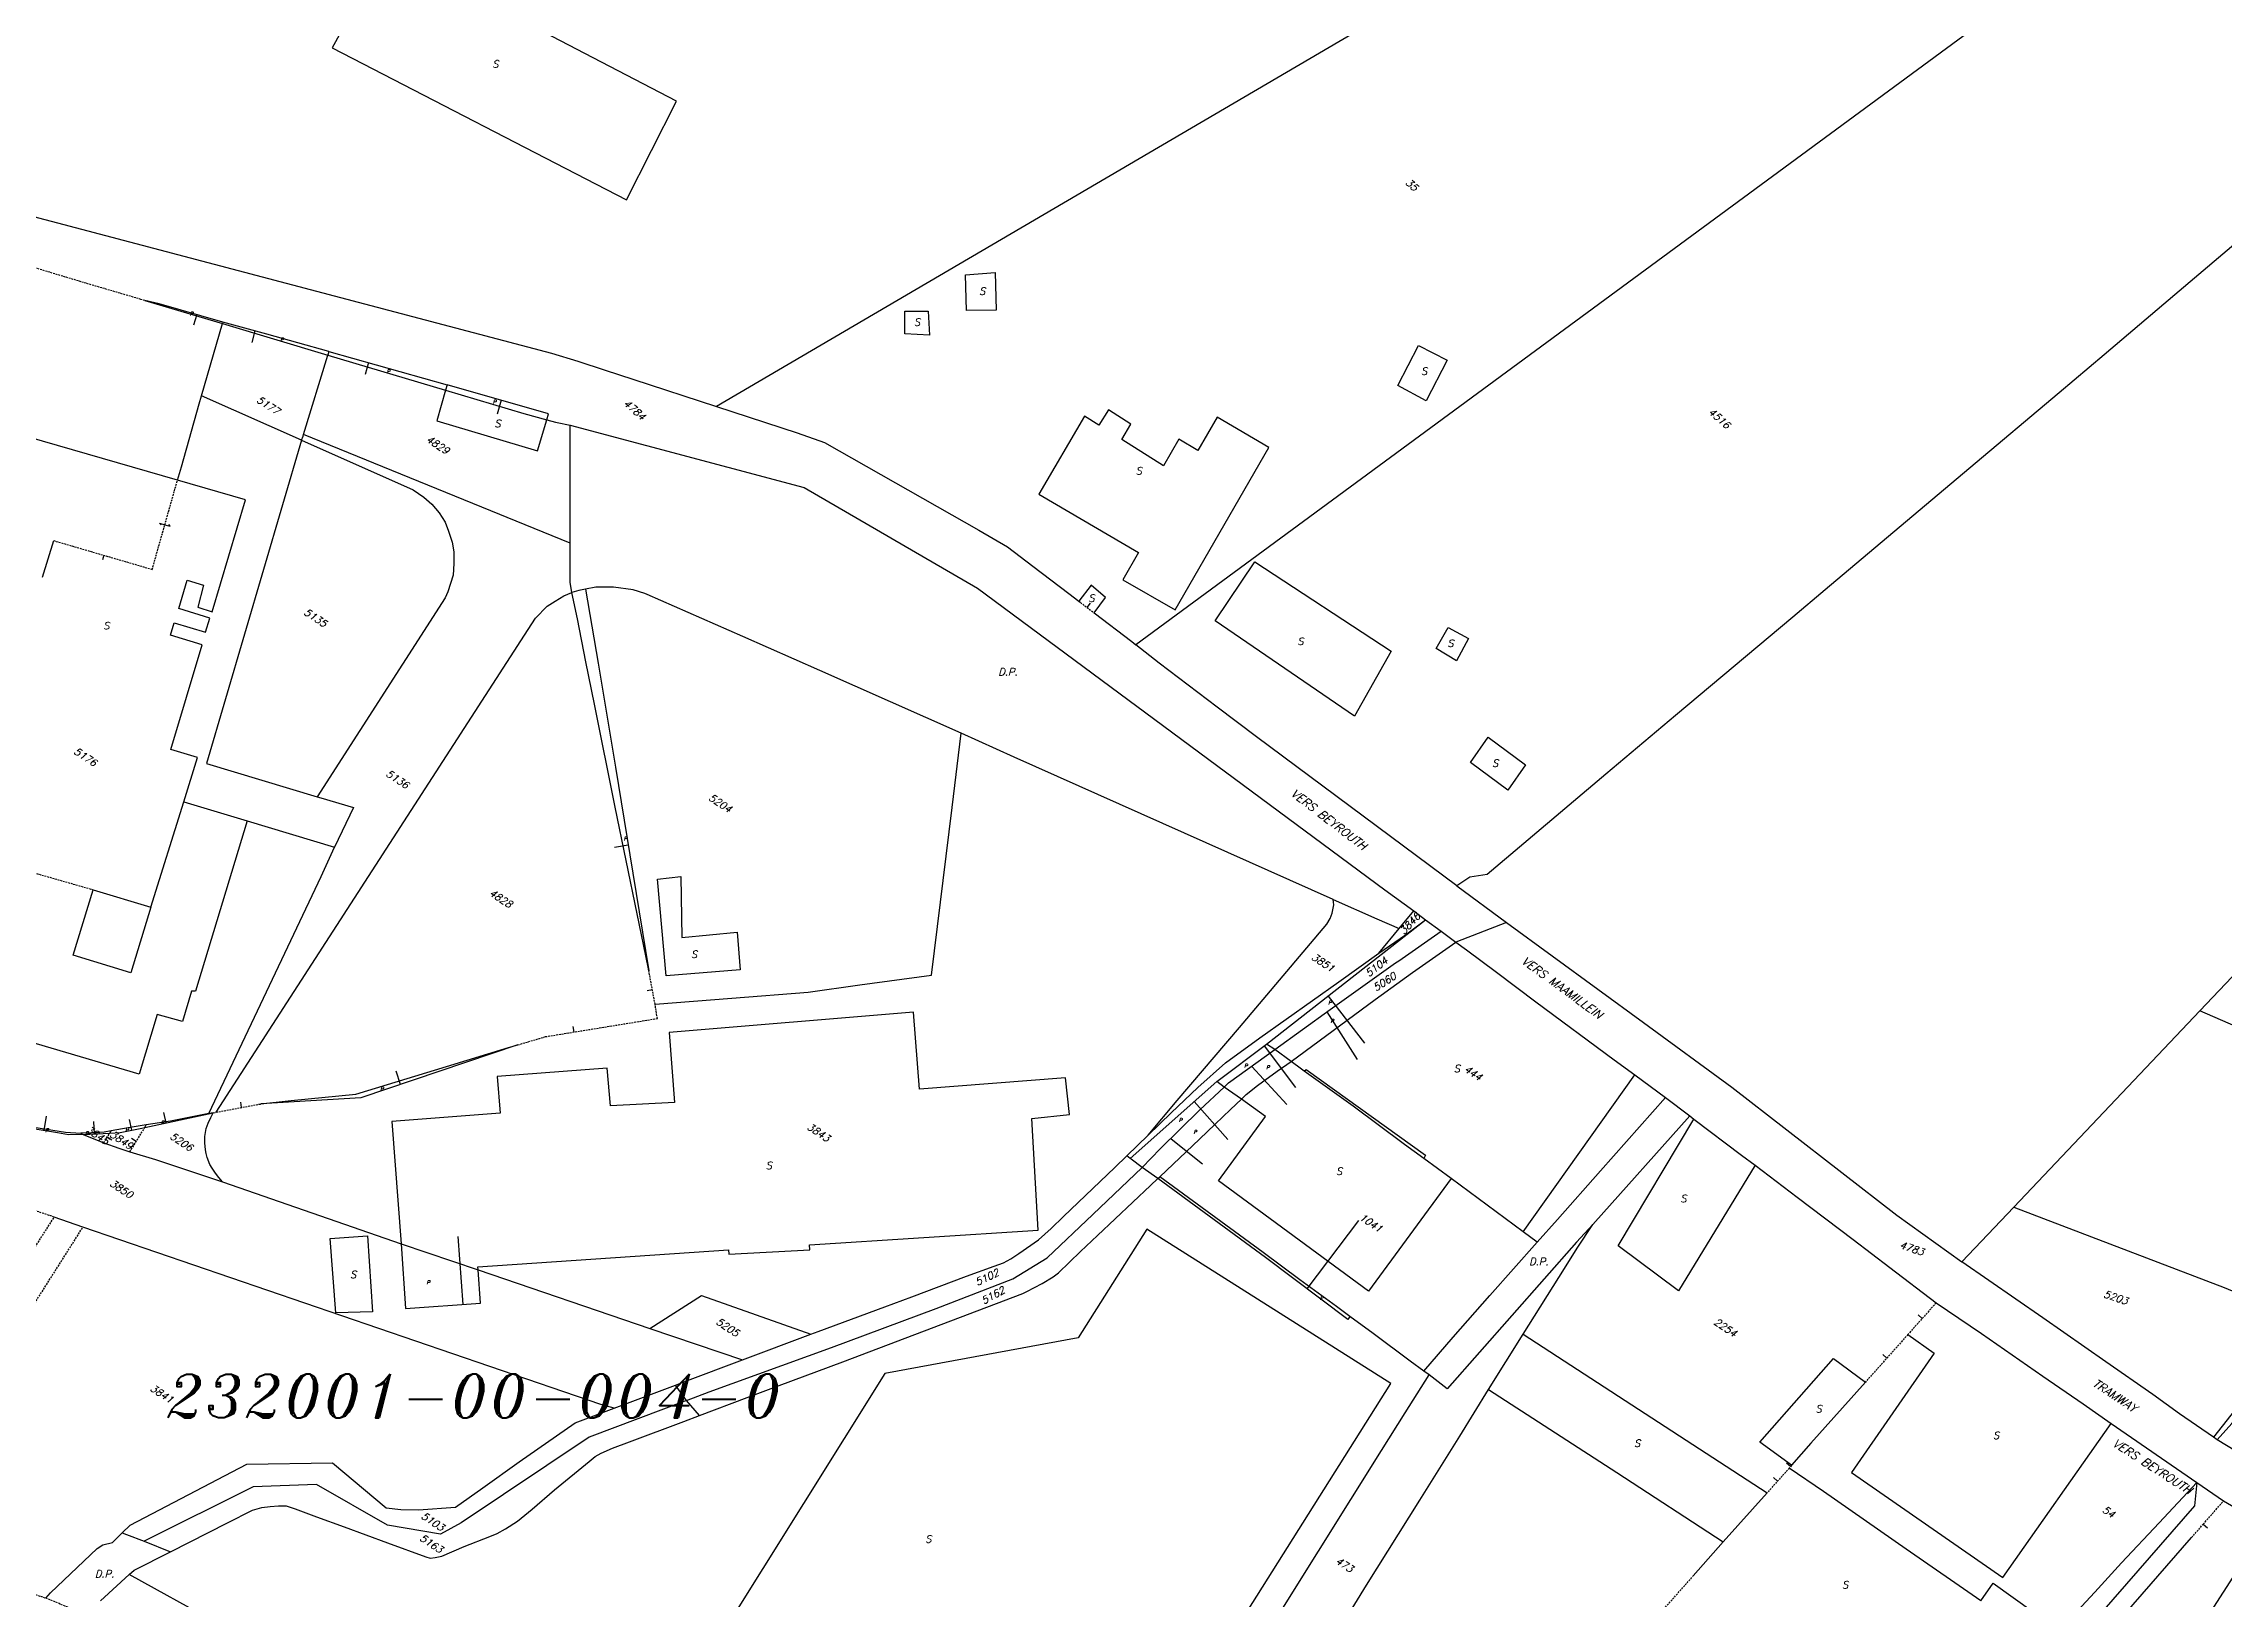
# Model space of a CAD drawing. Extents: x -334462 to -332769, y -29481 to -26664.
# Drawn here: x -333651.3 to -333351.2, y -27818 to -27603.9 of the extents above; entities that cross this region are included whole.
import ezdxf
from ezdxf.enums import TextEntityAlignment as Align

# ---------------------------------------------------------------- set-up
doc = ezdxf.new("R2010")
doc.units = 0
doc.header["$MEASUREMENT"] = 0
doc.linetypes.add('HIDDEN', pattern=[0.375, 0.25, -0.125])
for name, color, linetype in [('17', 7, 'CONTINUOUS'), ('18', 7, 'CONTINUOUS'), ('19', 7, 'CONTINUOUS'), ('DP$DIVIDING$LINE', 7, 'CONTINUOUS'), ('ENC$$ST$$A$$TEXT', 7, 'CONTINUOUS'), ('ENCRO$$AREA$TEXT', 7, 'CONTINUOUS'), ('ENCROACHED$WALL', 7, 'CONTINUOUS'), ('MAP$SHEET$BOUND$', 7, 'CONTINUOUS'), ('PARCEL$BOUNDARY', 7, 'CONTINUOUS'), ('PARCEL$NUMBER', 7, 'CONTINUOUS'), ('SECTION$$A$', 7, 'CONTINUOUS'), ('STREET$TEXT', 7, 'CONTINUOUS'), ('STRUC$$FOOTPRINT', 7, 'CONTINUOUS')]:
    doc.layers.add(name, color=color, linetype=linetype)
doc.styles.add('ITALICT', font='ITALICT', dxfattribs={"height": 0.2})

# ---------------------------------------------------------------- blocks, each defined once
blk = doc.blocks.new('HOOK')
at = {"layer": '19', "color": 7, "linetype": 'Continuous'}
for p, q in [((0, 0.75), (-0.17, 0.5)), ((0, 0), (0, 0.75)), ((0, -0.75), (0, 0)), ((0.17, -0.5), (0, -0.75))]:
    blk.add_line(p, q, dxfattribs=at)

msp = doc.modelspace()

# ---------------------------------------------------------------- linework, layer by layer
at = {"layer": '17', "color": 5, "linetype": 'Continuous'}
msp.add_line((-333643, -27674.33), (-333643.19, -27674.97), dxfattribs=at)
at = {"layer": '17', "color": 1, "linetype": 'Continuous'}
msp.add_line((-333624.03, -27750.28), (-333624.16, -27749.54), dxfattribs=at)
at = {"layer": '18', "color": 1, "linetype": 'Continuous'}
for p, q in [((-333507.68, -27681.52), (-333507.22, -27680.93)), ((-333567.5, -27734.1), (-333568.24, -27734.24)), ((-333578.28, -27739.91), (-333578.4, -27739.17)), ((-333642.52, -27754.35), (-333641.89, -27754.75)), ((-333638.54, -27754.97), (-333639.17, -27754.57)), ((-333392.75, -27779.33), (-333393.31, -27778.84)), ((-333397.61, -27784.78), (-333398.17, -27784.28)), ((-333412.64, -27801.69), (-333413.2, -27801.19)), ((-333410.86, -27799.7), (-333411.43, -27799.21)), ((-333354.05, -27807.6), (-333353.48, -27808.1))]:
    msp.add_line(p, q, dxfattribs=at)
at = {"layer": 'DP$DIVIDING$LINE', "color": 2, "linetype": 'HIDDEN'}
msp.add_lwpolyline([(-333645.32, -27819.73), (-333645.55, -27820.04), (-333650.99, -27817.78)], dxfattribs=at)
at = {"layer": 'ENC$$ST$$A$$TEXT', "color": 1, "linetype": 'Continuous'}
for p, q in [((-333588.31, -27653.01), (-333588.86, -27654.93)), ((-333474.49, -27735), (-333469.51, -27741.43)), ((-333474.66, -27737.15), (-333470.5, -27743.69)), ((-333483.32, -27741.83), (-333478.99, -27747.56)), ((-333484.99, -27744.66), (-333480.18, -27749.87)), ((-333593.55, -27777.38), (-333594.24, -27768.03))]:
    msp.add_line(p, q, dxfattribs=at)
at = {"layer": 'ENCRO$$AREA$TEXT', "color": 5, "linetype": 'Continuous'}
for p, q in [((-333630.22, -27641.21), (-333630.64, -27642.66)), ((-333622.2, -27643.46), (-333622.64, -27645.07)), ((-333606.58, -27647.83), (-333607.04, -27649.45)), ((-333570.83, -27714.22), (-333572.7, -27714.52)), ((-333602.16, -27747.12), (-333602.77, -27745.32)), ((-333492.92, -27749.49), (-333488.31, -27754.7)), ((-333651.23, -27753.47), (-333650.89, -27751.49)), ((-333644.29, -27753.93), (-333644.36, -27752.2)), ((-333639.14, -27753.41), (-333639.45, -27751.94)), ((-333634.43, -27752.41), (-333634.73, -27751)), ((-333496.1, -27754.6), (-333491.81, -27758.04)), ((-333477.37, -27775.26), (-333470.27, -27765.84))]:
    msp.add_line(p, q, dxfattribs=at)
at = {"layer": 'ENCROACHED$WALL', "color": 5, "linetype": 'Continuous'}
for p, q in [((-333626.61, -27642.24), (-333626.67, -27642.45)), ((-333612.03, -27646.29), (-333612.18, -27646.8)), ((-333612.03, -27646.29), (-333595.76, -27650.88)), ((-333489.82, -27746.74), (-333501.74, -27757.29)), ((-333637.36, -27753.04), (-333627.93, -27751.01)), ((-333645.82, -27754.01), (-333642.18, -27753.82))]:
    msp.add_line(p, q, dxfattribs=at)
for points in [[(-333626.61, -27642.24), (-333635.37, -27639.74), (-333637.36, -27639.29)], [(-333612.03, -27646.29), (-333620.58, -27643.9), (-333626.61, -27642.24)], [(-333576.69, -27679.01), (-333574.95, -27689.16), (-333572.57, -27703.5), (-333570.21, -27718.04), (-333567.99, -27731.5)], [(-333586.03, -27741.68), (-333607.65, -27748.97), (-333621.37, -27749.81)], [(-333645.82, -27754.01), (-333647.87, -27754.07), (-333649.36, -27753.79), (-333652.98, -27753.17), (-333658.51, -27752.09)], [(-333642.18, -27753.82), (-333640.77, -27753.74), (-333637.55, -27753.08), (-333637.36, -27753.04)], [(-333471.5, -27779.06), (-333471.8, -27779.46), (-333483.13, -27770.91), (-333497.92, -27760.07)]]:
    msp.add_lwpolyline(points, dxfattribs=at)
at = {"layer": 'MAP$SHEET$BOUND$', "color": 6, "linetype": 'Continuous'}
msp.add_lwpolyline([(-333354.96, -27801.87), (-333355.27, -27805.09), (-333375.87, -27828.71), (-333452.54, -27914), (-333474.53, -27939.24), (-333503.32, -27990.92)], dxfattribs=at)
at = {"layer": 'PARCEL$BOUNDARY', "color": 7, "linetype": 'Continuous'}
for p, q in [((-333388.8, -27554.32), (-333558.66, -27653.88)), ((-333358.8, -27582.07), (-333500.96, -27686.65)), ((-333629.56, -27652.41), (-333626.67, -27642.45)), ((-333615.5, -27657.7), (-333612.18, -27646.8)), ((-333615.78, -27658.5), (-333629.56, -27652.41)), ((-333578.82, -27672.68), (-333578.8, -27656.45)), ((-333578.82, -27672.68), (-333615.5, -27657.7)), ((-333651.42, -27677.33), (-333649.9, -27672.31)), ((-333354.54, -27737), (-333322.59, -27703.32)), ((-333636.54, -27722.72), (-333632.01, -27708.25)), ((-333632.01, -27708.25), (-333623.29, -27710.88)), ((-333623.29, -27710.88), (-333611.25, -27714.49)), ((-333644.47, -27720.34), (-333636.54, -27722.72)), ((-333464.72, -27725.68), (-333462.72, -27723.24)), ((-333467.54, -27729.07), (-333464.72, -27725.68)), ((-333380.15, -27763.99), (-333354.54, -27737)), ((-333637.43, -27753.17), (-333637.36, -27753.04)), ((-333637.36, -27753.04), (-333637.15, -27752.66)), ((-333627.93, -27751.01), (-333628.53, -27751.14)), ((-333438.06, -27766.38), (-333424.74, -27751.45)), ((-333646.16, -27753.84), (-333645.82, -27754.01)), ((-333645.82, -27754.01), (-333643.02, -27755.14)), ((-333642.18, -27753.82), (-333641.99, -27753.51)), ((-333502.22, -27756.94), (-333499.26, -27754.12)), ((-333501.74, -27757.29), (-333502.22, -27756.94)), ((-333497.92, -27760.07), (-333500.09, -27758.53)), ((-333626.67, -27760.53), (-333602.09, -27769.04)), ((-333497.92, -27760.07), (-333497.66, -27759.82)), ((-333447.67, -27767.39), (-333457.59, -27760.08)), ((-333387.29, -27771.51), (-333380.15, -27763.99)), ((-333645.88, -27766.77), (-333649.82, -27765.37)), ((-333445.72, -27768.82), (-333447.67, -27767.39)), ((-333602.09, -27769.04), (-333591.48, -27772.65)), ((-333591.48, -27772.65), (-333567.87, -27780.69)), ((-333567.87, -27780.69), (-333555.12, -27785.02)), ((-333452.43, -27789.1), (-333447.65, -27781.49)), ((-333572.76, -27791.68), (-333564.34, -27788.48)), ((-333562.8, -27790.6), (-333564.34, -27788.48)), ((-333460.61, -27787.09), (-333461.34, -27786.57)), ((-333561.01, -27792.68), (-333562.8, -27790.6)), ((-333352.13, -27796.01), (-333352.67, -27795.63)), ((-333345.97, -27799.76), (-333352.13, -27796.01)), ((-333414.07, -27803.29), (-333420.13, -27810.06)), ((-333637.44, -27809.94), (-333633.83, -27811.4)), ((-333424.24, -27814.71), (-333420.13, -27810.06)), ((-333365.88, -27821.16), (-333355.67, -27809.47)), ((-333643.44, -27818.14), (-333639.52, -27814.52))]:
    msp.add_line(p, q, dxfattribs=at)
at = {"layer": 'PARCEL$BOUNDARY', "color": 2, "linetype": 'HIDDEN'}
for p, q in [((-333636.34, -27676.27), (-333632.86, -27663.99)), ((-333649.9, -27672.31), (-333636.34, -27676.27)), ((-333662.7, -27715.11), (-333644.47, -27720.34)), ((-333567.13, -27736.09), (-333567.99, -27731.5)), ((-333639.41, -27756.39), (-333637.43, -27753.17)), ((-333627.93, -27751.01), (-333627.56, -27750.94)), ((-333643.02, -27755.14), (-333642.18, -27753.82)), ((-333677.49, -27808.68), (-333649.82, -27765.37)), ((-333673.4, -27810.15), (-333645.88, -27766.77)), ((-333390.82, -27777.17), (-333394.71, -27781.53)), ((-333394.71, -27781.53), (-333400.55, -27788.07)), ((-333411.03, -27799.89), (-333414.07, -27803.29)), ((-333410.71, -27799.52), (-333411.03, -27799.89)), ((-333431.56, -27822.98), (-333424.24, -27814.71))]:
    msp.add_line(p, q, dxfattribs=at)
at = {"layer": 'PARCEL$BOUNDARY', "color": 7, "linetype": 'Continuous'}
for points in [[(-333673.51, -27621.22), (-333664.37, -27624.65), (-333581.38, -27646.51), (-333577.75, -27647.61), (-333573.98, -27648.85), (-333570.21, -27650.1), (-333558.66, -27653.88)], [(-333632.86, -27663.99), (-333632.33, -27662.14), (-333629.88, -27653.5), (-333629.56, -27652.41)], [(-333595.97, -27651.63), (-333585.19, -27654.84), (-333582.05, -27655.68)], [(-333558.66, -27653.88), (-333547.59, -27657.5), (-333543.81, -27658.82), (-333522.58, -27670.89), (-333518.64, -27673.15), (-333515.12, -27675.84), (-333512.67, -27677.71), (-333510.21, -27679.59), (-333508.83, -27680.65)], [(-333615.78, -27658.5), (-333628.88, -27702.97), (-333613.65, -27707.54)], [(-333615.78, -27658.5), (-333615.57, -27657.93), (-333615.5, -27657.7)], [(-333615.78, -27658.5), (-333600.42, -27665.31), (-333598.95, -27666.33), (-333597.85, -27667.3), (-333596.85, -27668.47), (-333596.01, -27669.78), (-333595.55, -27670.99), (-333595.05, -27672.51), (-333594.82, -27673.86), (-333594.81, -27675.44), (-333594.93, -27677.06), (-333595.66, -27679.35), (-333596.03, -27680.17), (-333613.65, -27707.54)], [(-333578.58, -27679.46), (-333578.82, -27678.04), (-333578.82, -27672.68)], [(-333627.56, -27750.94), (-333584.59, -27684.55), (-333583.59, -27682.97), (-333581.99, -27681.33), (-333580.89, -27680.63), (-333579.68, -27679.89), (-333578.58, -27679.46)], [(-333576.69, -27679.01), (-333577.61, -27679.19), (-333578.58, -27679.46)], [(-333567.99, -27731.5), (-333568.08, -27731), (-333572.62, -27708.96), (-333575.46, -27694.82), (-333576.68, -27688.98), (-333577.83, -27683.06), (-333578.58, -27679.46)], [(-333525.02, -27698.78), (-333544.46, -27690.19), (-333555.06, -27685.52), (-333568.22, -27679.72), (-333568.55, -27679.57), (-333570.15, -27679.08), (-333572.85, -27678.73), (-333575.28, -27678.73), (-333576.69, -27679.01)], [(-333506.72, -27682.25), (-333501.53, -27686.21), (-333500.96, -27686.65)], [(-333456.79, -27719.78), (-333484.37, -27699.29), (-333489.76, -27695.24), (-333497.77, -27689.16), (-333500.96, -27686.65)], [(-333567.13, -27736.09), (-333556.55, -27735.27), (-333546.06, -27734.41), (-333538.97, -27733.4), (-333529.07, -27732.07), (-333526.25, -27709.01), (-333525.02, -27698.78)], [(-333473.82, -27721.66), (-333517.73, -27702.09), (-333525.02, -27698.78)], [(-333613.65, -27707.54), (-333613.14, -27707.69), (-333608.63, -27709.01), (-333611.25, -27714.49)], [(-333628.53, -27751.14), (-333613.08, -27718.54), (-333611.25, -27714.49)], [(-333499.26, -27754.12), (-333495.26, -27749.33), (-333486.71, -27739.27), (-333474.68, -27725.07), (-333474.22, -27724.28), (-333473.93, -27723.58), (-333473.73, -27722.42), (-333473.82, -27721.66)], [(-333473.82, -27721.66), (-333467.78, -27724.32), (-333464.72, -27725.68)], [(-333481.85, -27742.33), (-333474.2, -27736.82), (-333465.21, -27730.4), (-333464.77, -27730.1), (-333458.93, -27726.05)], [(-333467.54, -27729.07), (-333463.84, -27726.54), (-333461.08, -27724.48)], [(-333449.97, -27724.85), (-333431.12, -27738.59), (-333418.96, -27747.49), (-333396.24, -27765.11), (-333387.29, -27771.51)], [(-333295.81, -27725.68), (-333311.07, -27743.24), (-333312.93, -27745.29), (-333314.78, -27746.74), (-333316.63, -27748.04), (-333318.47, -27748.81), (-333320.46, -27749.35), (-333322.39, -27749.71), (-333324.73, -27749.58), (-333326.67, -27749.08), (-333329.84, -27747.71), (-333354.54, -27737)], [(-333499.26, -27754.12), (-333496.09, -27751.04), (-333492.44, -27747.54), (-333488.63, -27744.14), (-333483.88, -27740.69), (-333473.03, -27732.99), (-333467.54, -27729.07)], [(-333479.58, -27743.95), (-333468.04, -27735.42), (-333462.88, -27731.74), (-333456.91, -27727.53)], [(-333352.13, -27796.01), (-333350.11, -27793.76), (-333311.61, -27747.8), (-333294.23, -27727)], [(-333621.37, -27749.81), (-333617.23, -27749.32), (-333608.32, -27748.45), (-333595.84, -27744.66), (-333587.3, -27742.06), (-333586.03, -27741.68)], [(-333488.8, -27747.48), (-333488.21, -27746.89), (-333481.85, -27742.33)], [(-333486.44, -27749.16), (-333485.77, -27748.52), (-333484.21, -27747.29), (-333481.51, -27745.3), (-333479.58, -27743.95)], [(-333477.78, -27745.28), (-333478.17, -27745), (-333479.58, -27743.95)], [(-333461.35, -27757.31), (-333463.98, -27755.37), (-333471.06, -27750.13), (-333477.78, -27745.28)], [(-333500.09, -27758.53), (-333497.62, -27755.98), (-333492.17, -27750.63), (-333488.8, -27747.48)], [(-333497.66, -27759.82), (-333492.22, -27754.64), (-333490.07, -27752.6), (-333487.92, -27750.56), (-333486.44, -27749.16)], [(-333445.72, -27768.82), (-333442.92, -27765.69), (-333437.01, -27759), (-333428.06, -27748.94)], [(-333658.51, -27752.09), (-333648.28, -27753.7), (-333646.16, -27753.84)], [(-333637.15, -27752.66), (-333639.66, -27753.08), (-333641.99, -27753.51)], [(-333628.53, -27751.14), (-333633.81, -27752.16), (-333637.15, -27752.66)], [(-333626.67, -27760.53), (-333627.18, -27759.92), (-333627.64, -27759.33), (-333628.07, -27758.65), (-333628.4, -27758.12), (-333628.76, -27757.19), (-333628.9, -27756.64), (-333629, -27756.12), (-333629.08, -27755.14), (-333629.1, -27754.27), (-333628.9, -27753.18), (-333628.66, -27752.43), (-333628.25, -27751.66), (-333627.93, -27751.01)], [(-333641.99, -27753.51), (-333642.95, -27753.69), (-333643.67, -27753.75), (-333644.65, -27753.8), (-333646.16, -27753.84)], [(-333643.02, -27755.14), (-333640.92, -27755.9), (-333639.41, -27756.39)], [(-333639.41, -27756.39), (-333635.89, -27757.43), (-333630.24, -27759.33), (-333626.67, -27760.53)], [(-333562.8, -27790.6), (-333559.68, -27789.4), (-333542.85, -27783.3), (-333528.45, -27777.94), (-333517.9, -27773.86), (-333513.17, -27770.96), (-333506.89, -27765.01), (-333500.09, -27758.53)], [(-333545.71, -27781.49), (-333544.7, -27781.12), (-333535.53, -27777.73), (-333531.81, -27776.33), (-333528.04, -27774.92), (-333524.25, -27773.49), (-333520.46, -27772.1), (-333519.2, -27771.66), (-333518.15, -27771.12), (-333517.07, -27770.38), (-333514.34, -27768.52), (-333512.61, -27766.94), (-333510.91, -27765.3), (-333503.87, -27758.54), (-333502.22, -27756.94)], [(-333500.09, -27758.53), (-333501.6, -27757.4), (-333501.74, -27757.29)], [(-333457.59, -27760.08), (-333457.59, -27760.08), (-333461.35, -27757.31)], [(-333561.01, -27792.68), (-333554.45, -27790.21), (-333550.05, -27788.56), (-333541.28, -27785.3), (-333516.53, -27775.88), (-333515.97, -27775.62), (-333513.85, -27774.51), (-333512.33, -27773.57), (-333511.62, -27773.04), (-333508.56, -27770.11), (-333506.23, -27767.92), (-333503.8, -27765.62), (-333498.94, -27761.02), (-333497.92, -27760.07)], [(-333471.5, -27779.06), (-333473.36, -27777.69), (-333478.4, -27773.98), (-333483.44, -27770.25), (-333497.66, -27759.82)], [(-333380.15, -27763.99), (-333351.16, -27775.08), (-333349.54, -27775.76), (-333348.69, -27776.42), (-333347.72, -27777.36), (-333347.03, -27778.37), (-333346.43, -27779.48), (-333345.98, -27780.72), (-333345.81, -27781.82), (-333345.74, -27782.93), (-333345.74, -27784.14), (-333345.86, -27785.15), (-333346.06, -27786.23), (-333346.3, -27787.14), (-333347.17, -27788.74), (-333347.62, -27789.46), (-333348.09, -27789.93), (-333349.06, -27791.1), (-333352.67, -27795.63)], [(-333572.76, -27791.68), (-333574.6, -27791.15), (-333645.88, -27766.77)], [(-333438.06, -27766.38), (-333440.3, -27768.81), (-333458.11, -27789.02), (-333460.61, -27787.09)], [(-333447.65, -27781.49), (-333441.96, -27772.43), (-333440.24, -27769.66), (-333438.06, -27766.38)], [(-333461.34, -27786.57), (-333457.3, -27781.89), (-333452.23, -27776.15), (-333445.72, -27768.82)], [(-333352.67, -27795.63), (-333357.32, -27792.42), (-333360.99, -27789.8), (-333367.48, -27785.27), (-333376.13, -27779.24), (-333387.29, -27771.51)], [(-333567.87, -27780.69), (-333560.72, -27776.18), (-333545.71, -27781.49)], [(-333461.34, -27786.57), (-333463.22, -27785.18), (-333468.31, -27781.4), (-333471.5, -27779.06)], [(-333555.12, -27785.02), (-333555.09, -27785.01), (-333545.71, -27781.49)], [(-333564.34, -27788.48), (-333563.04, -27787.99), (-333555.12, -27785.02)], [(-333489.68, -27833.52), (-333483.18, -27823.08), (-333480.05, -27818.06), (-333467.14, -27797.46), (-333463.91, -27792.28), (-333460.61, -27787.09)], [(-333482.67, -27837.55), (-333479.99, -27833.22), (-333476.46, -27827.56), (-333472.82, -27821.81), (-333469.22, -27816.02), (-333461.9, -27804.31), (-333456.38, -27795.49), (-333452.43, -27789.1)], [(-333452.43, -27789.1), (-333434.78, -27800.51), (-333420.13, -27810.06)], [(-333400.55, -27788.07), (-333408.07, -27796.49), (-333410.71, -27799.52)], [(-333640.46, -27808.81), (-333639.37, -27807.75), (-333623.33, -27799.36), (-333611.53, -27799.16), (-333604.14, -27805.39), (-333602.1, -27805.58), (-333599.7, -27805.66), (-333594.6, -27805.29), (-333590.83, -27802.63), (-333585.83, -27799.06), (-333578.12, -27793.68), (-333572.76, -27791.68)], [(-333562.8, -27790.6), (-333576.18, -27795.63), (-333593.82, -27807.42), (-333596.68, -27808.99), (-333603.96, -27807.76), (-333613.74, -27802.14), (-333622.45, -27802.48), (-333637.44, -27809.94)], [(-333633.83, -27811.4), (-333626, -27807.42), (-333622.55, -27805.67), (-333621.23, -27805.32), (-333620.12, -27805.17), (-333618.97, -27805.08), (-333617.91, -27805.1), (-333616.68, -27805.51), (-333613.72, -27806.61), (-333609.94, -27807.96), (-333603.97, -27810.16), (-333598.7, -27812.1), (-333598.07, -27812.29), (-333597.39, -27812.22), (-333596.49, -27812.02), (-333593.39, -27810.69), (-333589.87, -27809.3), (-333588.86, -27808.89), (-333587.71, -27808.25), (-333586.08, -27807.22), (-333584.07, -27805.54), (-333580.96, -27802.9), (-333576.21, -27799.01), (-333575.39, -27798.32), (-333574.57, -27797.86), (-333572.97, -27797.18), (-333570.66, -27796.3), (-333563.18, -27793.49), (-333561.01, -27792.68)], [(-333384.68, -27818.15), (-333394.96, -27811.04), (-333406.34, -27803.12), (-333411.03, -27799.89)], [(-333354.96, -27801.87), (-333360.15, -27807.45), (-333365.29, -27812.95), (-333368.99, -27816.96), (-333372.65, -27820.92), (-333375.77, -27824.27)], [(-333650.99, -27817.78), (-333650.32, -27817.08), (-333643.92, -27810.98), (-333643.14, -27810.46), (-333641.8, -27810.13), (-333640.46, -27808.81)], [(-333640.46, -27808.81), (-333639.87, -27809.04), (-333637.44, -27809.94)], [(-333639.52, -27814.52), (-333638.81, -27813.92), (-333633.83, -27811.4)], [(-333602.64, -27834.68), (-333627.7, -27821.07), (-333639.52, -27814.52)]]:
    msp.add_lwpolyline(points, dxfattribs=at)
at = {"layer": 'PARCEL$BOUNDARY', "color": 2, "linetype": 'HIDDEN'}
for points in [[(-333508.83, -27680.65), (-333508.58, -27680.84), (-333506.72, -27682.25)], [(-333586.03, -27741.68), (-333582.22, -27740.55), (-333566.82, -27738.05), (-333567.13, -27736.09)], [(-333627.56, -27750.94), (-333621.7, -27749.85), (-333621.37, -27749.81)], [(-333649.82, -27765.37), (-333654.13, -27763.94), (-333683.8, -27753.74)], [(-333355.67, -27809.47), (-333354.05, -27807.6), (-333351.26, -27804.41)], [(-333673.4, -27810.15), (-333669.6, -27811.44), (-333662.91, -27813.73), (-333655.6, -27816.21), (-333650.99, -27817.78)]]:
    msp.add_lwpolyline(points, dxfattribs=at)
at = {"layer": 'SECTION$$A$', "color": 7, "linetype": 'Continuous'}
for p, q in [((-333637.36, -27639.29), (-333626.67, -27642.45)), ((-333626.67, -27642.45), (-333612.18, -27646.8)), ((-333612.18, -27646.8), (-333595.97, -27651.63)), ((-333456.79, -27719.78), (-333449.97, -27724.85)), ((-333462.72, -27723.24), (-333461.08, -27724.48)), ((-333461.08, -27724.48), (-333458.93, -27726.05)), ((-333458.93, -27726.05), (-333456.91, -27727.53)), ((-333449.97, -27724.85), (-333456.91, -27727.53)), ((-333432.29, -27745.81), (-333428.06, -27748.94)), ((-333428.06, -27748.94), (-333424.74, -27751.45)), ((-333424.74, -27751.45), (-333424.17, -27751.89)), ((-333366.72, -27793.77), (-333354.96, -27801.87)), ((-333354.96, -27801.87), (-333351.26, -27804.41)), ((-333351.26, -27804.41), (-333330.87, -27816.43))]:
    msp.add_line(p, q, dxfattribs=at)
for points in [[(-333305.96, -27594.66), (-333316.96, -27604.01), (-333327.73, -27613.01), (-333342.05, -27625.01), (-333357.96, -27638.51), (-333367.69, -27646.77), (-333373.88, -27651.99), (-333386.3, -27662.44), (-333406.1, -27679.08), (-333410.53, -27682.82), (-333426.71, -27696.39), (-333436.26, -27704.44), (-333452.61, -27718.24), (-333454.98, -27718.63), (-333456.79, -27719.78)], [(-333582.05, -27655.68), (-333580.83, -27656), (-333580.59, -27656.06), (-333578.8, -27656.45)], [(-333578.8, -27656.45), (-333546.62, -27664.99), (-333522.76, -27678.87), (-333466.68, -27720.36), (-333462.72, -27723.24)], [(-333456.91, -27727.53), (-333455.48, -27728.6), (-333451.31, -27731.7), (-333445.92, -27735.74), (-333435.13, -27743.72), (-333432.29, -27745.81)], [(-333424.17, -27751.89), (-333417.6, -27756.84), (-333415.74, -27758.25)], [(-333415.74, -27758.25), (-333409.94, -27762.64), (-333402.26, -27768.45), (-333397.19, -27772.32), (-333390.82, -27777.17)], [(-333390.82, -27777.17), (-333384.6, -27781.4), (-333376.15, -27787.25), (-333370.61, -27791.08), (-333366.72, -27793.77)]]:
    msp.add_lwpolyline(points, dxfattribs=at)
at = {"layer": 'SECTION$$A$', "color": 2, "linetype": 'HIDDEN'}
msp.add_lwpolyline([(-333637.36, -27639.29), (-333637.89, -27639.13), (-333645.78, -27636.81), (-333655.21, -27633.97), (-333664.83, -27631.05), (-333667.01, -27630.36), (-333671.16, -27628.75)], dxfattribs=at)
at = {"layer": 'STRUC$$FOOTPRINT', "color": 1, "linetype": 'Continuous'}
for p, q in [((-333564.19, -27611.87), (-333604.13, -27591.06)), ((-333532.77, -27640.76), (-333529.56, -27640.73)), ((-333520.2, -27640.6), (-333524.27, -27640.67)), ((-333458.11, -27647.51), (-333461.01, -27653.08)), ((-333595.76, -27650.88), (-333595.97, -27651.63)), ((-333632.86, -27663.99), (-333671.36, -27652.9)), ((-333492.43, -27659.92), (-333495.04, -27658.37)), ((-333457.96, -27684.28), (-333455.17, -27685.8)), ((-333465.81, -27687.51), (-333470.88, -27696.46)), ((-333447.36, -27703.17), (-333449.77, -27706.65)), ((-333566.79, -27718.9), (-333563.6, -27718.53)), ((-333489.82, -27746.74), (-333482.97, -27741.57)), ((-333481.85, -27742.33), (-333482.97, -27741.57)), ((-333479.58, -27743.95), (-333481.85, -27742.33)), ((-333488.8, -27747.48), (-333489.82, -27746.74)), ((-333447.67, -27767.39), (-333432.29, -27745.81)), ((-333486.44, -27749.16), (-333488.8, -27747.48)), ((-333611.08, -27778.54), (-333611.85, -27768.3)), ((-333447.65, -27781.49), (-333414.07, -27803.29))]:
    msp.add_line(p, q, dxfattribs=at)
for points in [[(-333604.13, -27591.06), (-333611.58, -27604.53), (-333571.05, -27625.44), (-333564.19, -27611.87)], [(-333524.27, -27640.67), (-333524.39, -27635.76), (-333520.31, -27635.42), (-333520.2, -27640.6)], [(-333529.56, -27640.73), (-333529.37, -27644.05), (-333532.74, -27643.88), (-333532.77, -27640.76)], [(-333461.01, -27653.08), (-333464.93, -27650.99), (-333462.07, -27645.45), (-333458.11, -27647.51)], [(-333582.05, -27655.68), (-333581.82, -27654.88), (-333595.76, -27650.88)], [(-333595.97, -27651.63), (-333597.16, -27655.85), (-333583.32, -27659.98), (-333582.05, -27655.68)], [(-333495.04, -27658.37), (-333497.18, -27662.02), (-333502.9, -27658.41), (-333501.65, -27656.29), (-333504.75, -27654.34), (-333506.04, -27656.42), (-333508.04, -27655.2), (-333514.3, -27665.93), (-333500.58, -27673.96), (-333502.76, -27677.71), (-333495.57, -27681.84), (-333482.67, -27659.52), (-333489.76, -27655.35), (-333492.43, -27659.92)], [(-333632.01, -27708.25), (-333630.12, -27702.17), (-333633.77, -27701.05), (-333629.47, -27686.64), (-333633.8, -27685.34), (-333633.32, -27683.63), (-333629.01, -27684.92), (-333628.4, -27682.97), (-333632.68, -27681.67), (-333631.55, -27677.75), (-333629.28, -27678.43), (-333630.05, -27681.46), (-333628.1, -27682.13), (-333623.48, -27666.69), (-333632.86, -27663.99)], [(-333470.88, -27696.46), (-333490.03, -27683.35), (-333484.59, -27675.22), (-333465.81, -27687.51)], [(-333506.72, -27682.25), (-333505.12, -27680.14), (-333507.11, -27678.45), (-333508.83, -27680.65)], [(-333455.17, -27685.8), (-333456.82, -27688.83), (-333459.61, -27687.16), (-333457.96, -27684.28)], [(-333449.77, -27706.65), (-333454.9, -27702.85), (-333452.47, -27699.35), (-333447.36, -27703.17)], [(-333623.29, -27710.88), (-333630.4, -27734.29), (-333630.94, -27734.27), (-333632.16, -27738.47), (-333635.66, -27737.49), (-333638.14, -27745.72), (-333721.38, -27721.15), (-333717.44, -27709.05), (-333704.57, -27712.97), (-333701.78, -27703.76)], [(-333563.6, -27718.53), (-333563.47, -27726.93), (-333555.82, -27726.18), (-333555.44, -27731.38), (-333565.61, -27732.19), (-333566.79, -27718.9)], [(-333636.54, -27722.72), (-333639.26, -27731.77), (-333647.23, -27729.35), (-333644.47, -27720.34)], [(-333482.97, -27741.57), (-333467.21, -27729.26), (-333461.08, -27724.48)], [(-333591.48, -27772.65), (-333591.51, -27772.21), (-333557.01, -27769.88), (-333556.98, -27770.49), (-333545.84, -27769.86), (-333545.87, -27769.19), (-333514.39, -27767.17), (-333515.3, -27751.82), (-333510.09, -27751.26), (-333510.64, -27746.2), (-333530.72, -27747.76), (-333531.55, -27737.18), (-333565.19, -27739.97), (-333564.44, -27749.61), (-333573.28, -27750.08), (-333573.73, -27744.88), (-333588.85, -27746.01), (-333588.46, -27751.09), (-333603.35, -27752.24), (-333602.09, -27769.04)], [(-333477.78, -27745.28), (-333477.53, -27745.05), (-333461.12, -27756.85), (-333461.35, -27757.31)], [(-333457.59, -27760.08), (-333468.95, -27775.56), (-333489.61, -27760.38), (-333483.12, -27751.54), (-333486.44, -27749.16)], [(-333415.74, -27758.25), (-333426.28, -27775.51), (-333434.57, -27769.32), (-333424.17, -27751.89)], [(-333611.85, -27768.3), (-333606.71, -27767.95), (-333606.01, -27778.42), (-333611.08, -27778.54)], [(-333507.52, -27854.32), (-333465.89, -27788.25), (-333499.44, -27767.01), (-333508.88, -27781.96), (-333535.5, -27786.87), (-333557.9, -27822.66)], [(-333602.09, -27769.04), (-333601.47, -27777.96), (-333591.18, -27777.2), (-333591.48, -27772.65)], [(-333394.71, -27781.53), (-333391.1, -27784.09), (-333402.46, -27800.52), (-333381.66, -27814.95), (-333366.72, -27793.77)], [(-333410.71, -27799.52), (-333415.07, -27796.34), (-333404.94, -27784.84), (-333400.55, -27788.07)], [(-333335.72, -27817.61), (-333346.91, -27810.12), (-333355.74, -27823.79), (-333344.53, -27831.21)], [(-333384.68, -27818.15), (-333382.97, -27815.74), (-333377.45, -27819.66), (-333379.05, -27822.02)]]:
    msp.add_lwpolyline(points, dxfattribs=at)

# ---------------------------------------------------------------- block references
at = {"layer": '19', "color": 7, "linetype": 'Continuous', "xscale": 0.999998698312444, "yscale": 0.999998698312444, "rotation": 254.0584155424757}
msp.add_blockref('HOOK', (-333634.6, -27670.13), dxfattribs=at)

# ---------------------------------------------------------------- texts
at = {"layer": 'DP$DIVIDING$LINE', "color": 1, "linetype": 'Continuous', "style": 'ITALICT'}
for p in [(-333518.56, -27690.37), (-333445.51, -27771.49)]:
    msp.add_text('D.P.', height=1, dxfattribs=at).set_placement(p, align=Align.MIDDLE)
at = {"layer": 'DP$DIVIDING$LINE', "color": 4, "linetype": 'Continuous', "style": 'ITALICT'}
msp.add_text('D.P.', height=1, dxfattribs=at).set_placement((-333642.9, -27814.45), align=Align.MIDDLE)
at = {"layer": 'ENC$$ST$$A$$TEXT', "color": 1, "linetype": 'Continuous', "style": 'ITALICT'}
for p in [(-333589.22, -27653.21), (-333474.26, -27735.86), (-333473.96, -27738.4), (-333485.82, -27744.54), (-333482.79, -27744.76), (-333598.35, -27774.34)]:
    msp.add_text('P', height=0.5, dxfattribs=at).set_placement(p, align=Align.MIDDLE)
at = {"layer": 'ENCRO$$AREA$TEXT', "color": 5, "linetype": 'Continuous', "style": 'ITALICT'}
for p in [(-333630.93, -27641.09), (-333618.51, -27644.68), (-333603.84, -27649.02), (-333571.22, -27713.3), (-333604.72, -27747.72), (-333650.83, -27753.42), (-333639.82, -27753.36), (-333634.93, -27752.39), (-333494.81, -27752.02), (-333645.35, -27753.83), (-333492.81, -27753.65), (-333475.42, -27776.51)]:
    msp.add_text('P', height=0.5, dxfattribs=at).set_placement(p, align=Align.MIDDLE)
at = {"layer": 'MAP$SHEET$BOUND$', "color": 6, "linetype": 'Continuous', "style": 'ITALICT'}
msp.add_text('232001-00-004-0', height=6, dxfattribs=at).set_placement((-333592, -27790), align=Align.MIDDLE)
at = {"layer": 'PARCEL$NUMBER', "color": 7, "linetype": 'Continuous', "style": 'ITALICT'}
for s, rotation, p in [('35', 318.6325, (-333462.98, -27623.36)), ('5177', 326.4553, (-333620.38, -27653.7)), ('4784', 318.6325, (-333569.95, -27654.3)), ('4516', 318.6325, (-333420.65, -27655.49)), ('4829', 326.4553, (-333597.03, -27659.13)), ('5135', 326.4553, (-333613.87, -27682.91)), ('5176', 326.4553, (-333645.53, -27702.06)), ('5136', 326.4553, (-333602.58, -27705.14)), ('5204', 326.4553, (-333558.16, -27708.43)), ('4828', 326.4553, (-333588.36, -27721.53)), ('3851', 326.4553, (-333475.21, -27730.36)), ('444', 326.4553, (-333454.54, -27745.54)), ('3845', 326.4553, (-333643.87, -27754.12)), ('3843', 326.4553, (-333544.63, -27753.71)), ('3849', 326.4553, (-333640.58, -27754.76)), ('5206', 326.4553, (-333632.31, -27755.01)), ('3850', 326.4553, (-333640.58, -27761.49)), ('1041', 326.4553, (-333468.61, -27766.16)), ('4783', 341.5928, (-333394.16, -27769.68)), ('5203', 341.5928, (-333366.09, -27776.43)), ('5205', 326.4553, (-333557.14, -27780.52)), ('2254', 326.4553, (-333419.83, -27780.55)), ('3841', 326.4553, (-333635.03, -27789.67)), ('54', 326.4553, (-333367.08, -27805.92)), ('473', 326.4553, (-333472.25, -27813.18))]:
    msp.add_text(s, height=1, rotation=rotation, dxfattribs=at).set_placement(p, align=Align.MIDDLE)
at = {"layer": 'PARCEL$NUMBER', "color": 1, "linetype": 'Continuous', "style": 'ITALICT'}
for s, rotation, p in [('3846', 47.0456, (-333463.25, -27725)), ('5104', 37.9374, (-333467.84, -27730.95)), ('5060', 32.5636, (-333466.74, -27733)), ('5102', 25.364, (-333521.45, -27773.65)), ('5162', 29.0778, (-333520.63, -27776.14)), ('5103', 326.4553, (-333597.72, -27807.25)), ('5163', 326.4553, (-333597.92, -27810.29))]:
    msp.add_text(s, height=1, rotation=rotation, dxfattribs=at).set_placement(p, align=Align.MIDDLE)
at = {"layer": 'STREET$TEXT', "color": 7, "linetype": 'Continuous', "style": 'ITALICT'}
for s, rotation, p in [('VERS BEYROUTH', 322.5214, (-333479.73, -27707.3)), ('VERS MAAMILLEIN', 323.9318, (-333447.99, -27730.36)), ('TRAMWAY', 326.3609, (-333369.39, -27788.5)), ('VERS BEYROUTH', 327.203, (-333366.64, -27796.76))]:
    msp.add_text(s, height=1.15, rotation=rotation, dxfattribs=at).set_placement(p)
at = {"layer": 'STRUC$$FOOTPRINT', "color": 1, "linetype": 'Continuous', "style": 'ITALICT'}
for p in [(-333589.11, -27606.74), (-333522.11, -27637.99), (-333531.09, -27642.26), (-333461.29, -27649), (-333588.81, -27656.2), (-333500.57, -27662.7), (-333507.08, -27680.22), (-333642.66, -27684.01), (-333478.31, -27686.17), (-333457.66, -27686.44), (-333451.51, -27702.93), (-333561.77, -27729.22), (-333456.78, -27744.94), (-333551.49, -27758.27), (-333473, -27759.07), (-333425.61, -27762.81), (-333608.68, -27773.27), (-333407, -27791.74), (-333382.57, -27795.4), (-333431.97, -27796.49), (-333529.53, -27809.66), (-333403.35, -27815.95)]:
    msp.add_text('S', height=1, dxfattribs=at).set_placement(p, align=Align.MIDDLE)

doc.saveas('drawing.dxf')
